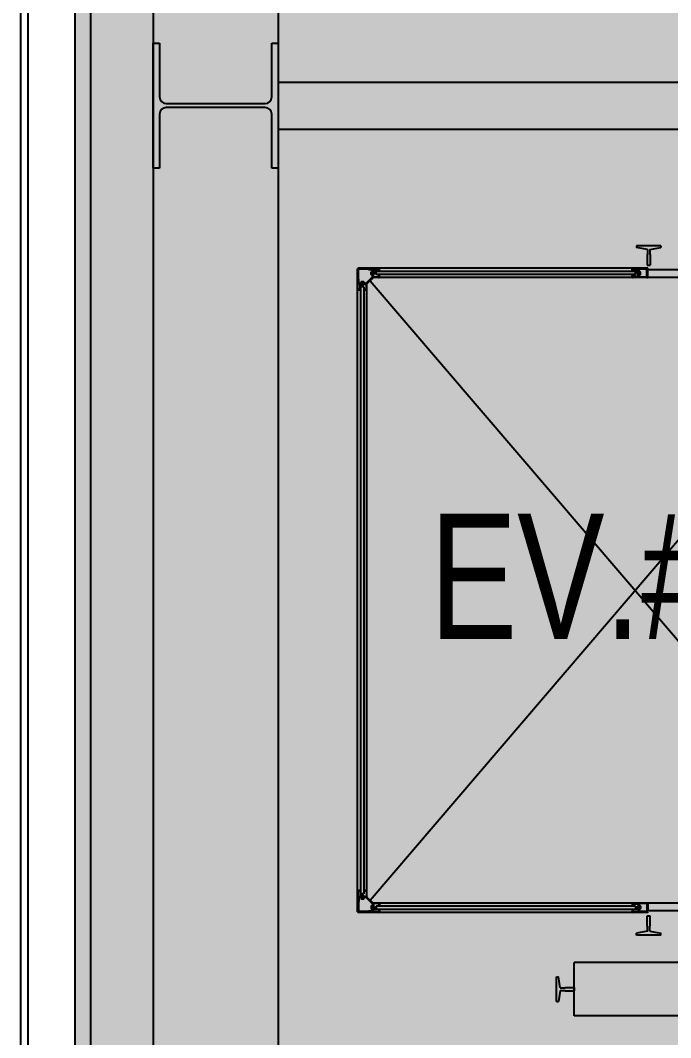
# Model space of a CAD drawing. Header units: millimetres. Extents: x 118559 to 211622, y 1329 to 63037.
# Drawn here: x 146556 to 148634, y 22639 to 25892 of the extents above; entities that cross this region are included whole.
import ezdxf
from ezdxf.enums import TextEntityAlignment as Align

# ---------------------------------------------------------------- set-up
doc = ezdxf.new("R2010")
doc.units = ezdxf.units.MM
doc.header["$LTSCALE"] = 120
doc.layers.add('ARCH', color=9, linetype='Continuous')
doc.layers.add('공사제외', color=5, linetype='Continuous')
doc.styles.add('GHD', font='')
doc.styles.get('GHD').set_extended_font_data('Dotum')

msp = doc.modelspace()

# ---------------------------------------------------------------- hatches: boundary and pattern name
at = {"layer": '공사제외', "linetype": 'Continuous'}
msp.add_hatch(color=253, dxfattribs=at).paths.add_polyline_path([(161618.8, 27040), (157330.1, 28562.8), (157311.6, 28694.2), (149935.1, 28694.2), (149935.1, 29394.2), (146730.1, 29394.2), (146730.1, 15782.9), (154687.7, 13368.2)])

# ---------------------------------------------------------------- linework, layer by layer
at = {"layer": 'ARCH', "color": 9}
for p, q in [((146980.1, 28744.2, 0), (146980.1, 19294.2, 0)), ((147380.1, 28744.2, 0), (147380.1, 19294.2, 0)), ((146556.1, 27944.1, 0), (146556.1, 15601.6, 0)), ((146580.1, 27944.1, 0), (146580.1, 15619.4, 0)), ((146780.1, 27944.1, 0), (146780.1, 15767.8, 0)), ((146980.1, 25819.2, 0), (147001.1, 25819.2, 0)), ((146980.1, 25419.2, 0), (146980.1, 25819.2, 0)), ((147001.1, 25819.2, 0), (147001.1, 25646.7, 0)), ((147359.1, 25646.7, 0), (147359.1, 25819.2, 0)), ((147359.1, 25819.2, 0), (147380.1, 25819.2, 0)), ((147380.1, 25819.2, 0), (147380.1, 25419.2, 0)), ((147380.1, 25694.2, 0), (149630.1, 25694.2, 0)), ((147022.1, 25625.7, 0), (147338.1, 25625.7, 0)), ((147338.1, 25612.7, 0), (147022.1, 25612.7, 0)), ((147001.1, 25591.7, 0), (147001.1, 25419.2, 0)), ((147359.1, 25419.2, 0), (147359.1, 25591.7, 0)), ((147380.1, 25544.2, 0), (149630.1, 25544.2, 0)), ((147001.1, 25419.2, 0), (146980.1, 25419.2, 0)), ((147380.1, 25419.2, 0), (147359.1, 25419.2, 0)), ((148524.1, 25171.2, 0), (148524.1, 25165.2, 0)), ((148602.1, 25171.2, 0), (148524.1, 25171.2, 0)), ((148559.1, 25159.2, 0), (148524.1, 25165.2, 0)), ((148558.1, 25143.2, 0), (148558.1, 25109.2, 0)), ((148559.1, 25143.2, 0), (148558.1, 25143.2, 0)), ((148559.1, 25159.2, 0), (148559.1, 25143.2, 0)), ((148567.1, 25159.2, 0), (148602.1, 25165.2, 0)), ((148567.1, 25159.2, 0), (148567.1, 25143.2, 0)), ((148568.1, 25143.2, 0), (148567.1, 25143.2, 0)), ((148568.1, 25143.2, 0), (148568.1, 25109.2, 0)), ((148602.1, 25171.2, 0), (148602.1, 25165.2, 0)), ((148558.1, 25109.2, 0), (148568.1, 25109.2, 0)), ((147633.1, 23041.7, 0), (147633.1, 25096.7, 0)), ((147634.6, 25031.7, 0), (147634.6, 25096.7, 0)), ((148561.1, 25099.2, 0), (147635.6, 25099.2, 0)), ((147700.6, 25097.7, 0), (147635.6, 25097.7, 0)), ((147636.2, 25051.8, 0), (147636.2, 25095.1, 0)), ((147680.5, 25096.1, 0), (147637.2, 25096.1, 0)), ((147668.1, 25094.5, 0), (147668.1, 25096.1, 0)), ((147680.5, 25094.5, 0), (147668.1, 25094.5, 0)), ((147676.6, 25096.1, 0), (147676.6, 25097.7, 0)), ((147676.7, 25079.4, 0), (147676.7, 25086.3, 0)), ((147677.5, 25087.4, 0), (147680.2, 25087.4, 0)), ((147680.2, 25085.1, 0), (147677.5, 25085.1, 0)), ((147680.2, 25080.5, 0), (147677.5, 25080.5, 0)), ((147677.5, 25078.2, 0), (147680.2, 25078.2, 0)), ((147681.5, 25087.8, 0), (147680.2, 25087.8, 0)), ((147680.2, 25077.8, 0), (147680.2, 25087.8, 0)), ((147681.5, 25082.8, 0), (147680.2, 25084, 0)), ((147681.5, 25081.6, 0), (147680.2, 25082.8, 0)), ((147681.5, 25077.8, 0), (147680.2, 25077.8, 0)), ((147681.5, 25072.4, 0), (147681.5, 25093.5, 0)), ((147683.1, 25072.4, 0), (147683.1, 25093.5, 0)), ((147684.7, 25074.8, 0), (147684.7, 25088.2, 0)), ((147687, 25085.3, 0), (147684.7, 25085.3, 0)), ((147687.8, 25084.5, 0), (147684.7, 25084.5, 0)), ((147687.8, 25081.1, 0), (147684.7, 25081.1, 0)), ((147687, 25080.3, 0), (147684.7, 25080.3, 0)), ((147698.1, 25090.8, 0), (147685.7, 25090.8, 0)), ((148528.5, 25089.2, 0), (147685.7, 25089.2, 0)), ((147687, 25085.3, 0), (147687.8, 25084.5, 0)), ((147687, 25080.3, 0), (147687, 25085.3, 0)), ((147687.8, 25081.1, 0), (147687, 25080.3, 0)), ((147687.8, 25081.1, 0), (147687.8, 25084.5, 0)), ((147693.1, 25079.2, 0), (147693.1, 25089.2, 0)), ((148521.1, 25079.2, 0), (147693.1, 25079.2, 0)), ((147698.1, 25089.2, 0), (147698.1, 25090.8, 0)), ((147701.6, 25089.2, 0), (147701.6, 25096.7, 0)), ((147701.6, 25071.7, 0), (147701.6, 25079.2, 0)), ((147703.1, 25089.2, 0), (147703.1, 25096.7, 0)), ((147703.1, 25071.7, 0), (147703.1, 25079.2, 0)), ((148511.1, 25089.2, 0), (148511.1, 25096.7, 0)), ((148511.1, 25071.7, 0), (148511.1, 25079.2, 0)), ((148512.6, 25089.2, 0), (148512.6, 25096.7, 0)), ((148512.6, 25071.7, 0), (148512.6, 25079.2, 0)), ((148561.1, 25097.7, 0), (148513.6, 25097.7, 0)), ((148528.5, 25090.8, 0), (148516.1, 25090.8, 0)), ((148516.1, 25089.2, 0), (148516.1, 25090.8, 0)), ((148521.1, 25079.2, 0), (148521.1, 25089.2, 0)), ((148527.2, 25085.3, 0), (148526.4, 25084.5, 0)), ((148526.4, 25081.1, 0), (148526.4, 25084.5, 0)), ((148526.4, 25084.5, 0), (148529.5, 25084.5, 0)), ((148526.4, 25081.1, 0), (148529.5, 25081.1, 0)), ((148526.4, 25081.1, 0), (148527.2, 25080.3, 0)), ((148527.2, 25080.3, 0), (148527.2, 25085.3, 0)), ((148527.2, 25085.3, 0), (148529.5, 25085.3, 0)), ((148527.2, 25080.3, 0), (148529.5, 25080.3, 0)), ((148529.5, 25074.8, 0), (148529.5, 25088.2, 0)), ((148529.5, 25074.8, 0), (148529.5, 25088.2, 0)), ((148531.1, 25073.3, 0), (148531.1, 25095.1, 0)), ((148532.7, 25073.3, 0), (148532.7, 25095.1, 0)), ((148532.7, 25087.8, 0), (148534, 25087.8, 0)), ((148532.7, 25082.8, 0), (148534, 25084, 0)), ((148532.7, 25081.6, 0), (148534, 25082.8, 0)), ((148532.7, 25077.8, 0), (148534, 25077.8, 0)), ((148557, 25096.1, 0), (148533.7, 25096.1, 0)), ((148534, 25077.8, 0), (148534, 25087.8, 0)), ((148536.7, 25087.4, 0), (148534, 25087.4, 0)), ((148534, 25085.1, 0), (148536.7, 25085.1, 0)), ((148534, 25080.5, 0), (148536.7, 25080.5, 0)), ((148536.7, 25078.2, 0), (148534, 25078.2, 0)), ((148537.5, 25079.4, 0), (148537.5, 25086.3, 0)), ((148558, 25072.7, 0), (148558, 25095.1, 0)), ((148559.6, 25071.7, 0), (148559.6, 25095.1, 0)), ((148561.1, 25094.2, 0), (148559.6, 25094.2, 0)), ((148561.1, 25097.7, 0), (148561.1, 25099.2, 0)), ((149515.1, 25094.2, 0), (148561.1, 25094.2, 0)), ((148561.1, 25071.7, 0), (148561.1, 25094.2, 0)), ((147636.2, 25055.7, 0), (147634.6, 25055.7, 0)), ((147637.8, 25064.2, 0), (147636.2, 25064.2, 0)), ((147637.8, 25051.8, 0), (147637.8, 25064.2, 0)), ((147659.9, 25050.8, 0), (147638.8, 25050.8, 0)), ((147659.9, 25049.2, 0), (147638.8, 25049.2, 0)), ((147641.5, 25034.2, 0), (147641.5, 25046.6, 0)), ((147643.1, 25046.6, 0), (147643.1, 23091.9, 0)), ((147657.5, 25047.6, 0), (147644.1, 25047.6, 0)), ((147644.5, 25050.8, 0), (147644.5, 25052.1, 0)), ((147654.5, 25052.1, 0), (147644.5, 25052.1, 0)), ((147644.8, 25054.8, 0), (147644.8, 25052.1, 0)), ((147652.9, 25055.6, 0), (147646, 25055.6, 0)), ((147647, 25045.3, 0), (147647, 25047.6, 0)), ((147647, 25045.3, 0), (147647.8, 25044.5, 0)), ((147652, 25045.3, 0), (147647, 25045.3, 0)), ((147647.1, 25052.1, 0), (147647.1, 25054.8, 0)), ((147647.8, 25044.5, 0), (147647.8, 25047.6, 0)), ((147651.2, 25044.5, 0), (147647.8, 25044.5, 0)), ((147649.5, 25050.8, 0), (147648.2, 25052.1, 0)), ((147650.7, 25050.8, 0), (147649.5, 25052.1, 0)), ((147651.2, 25044.5, 0), (147651.2, 25047.6, 0)), ((147651.2, 25044.5, 0), (147652, 25045.3, 0)), ((147651.8, 25052.1, 0), (147651.8, 25054.8, 0)), ((147652, 25045.3, 0), (147652, 25047.6, 0)), ((147654.1, 25054.8, 0), (147654.1, 25052.1, 0)), ((147654.5, 25050.8, 0), (147654.5, 25052.1, 0)), ((147657.5, 25047.6, 0), (147657.5, 25049.2, 0)), ((147660.6, 25051.1, 0), (147681.2, 25071.7, 0)), ((147661.6, 25031.7, 0), (147661.6, 25048.8, 0)), ((147661.7, 25050, 0), (147682.3, 25070.6, 0)), ((147663.1, 23089.6, 0), (147663.1, 25048.8, 0)), ((147663.3, 25049.5, 0), (147682.8, 25068.9, 0)), ((147673.1, 23079.2, 0), (149375.1, 25069.2, 0)), ((147673.1, 25059.2, 0), (149375.1, 23069.2, 0)), ((147684.7, 25074.8, 0), (147683.1, 25074.8, 0)), ((147700.6, 25070.7, 0), (147683.5, 25070.7, 0)), ((148558.6, 25069.2, 0), (147683.5, 25069.2, 0)), ((148558.6, 25070.7, 0), (148513.6, 25070.7, 0)), ((148530.1, 25072.3, 0), (148514.1, 25072.3, 0)), ((148514.1, 25070.7, 0), (148514.1, 25072.3, 0)), ((148529.5, 25074.8, 0), (148531.1, 25074.8, 0)), ((148559.6, 25072.7, 0), (148558, 25072.7, 0)), ((149375.1, 25069.2, 0), (148558.6, 25069.2, 0)), ((147643.1, 25030.7, 0), (147635.6, 25030.7, 0)), ((147643.1, 25029.2, 0), (147635.6, 25029.2, 0)), ((147643.1, 25034.2, 0), (147641.5, 25034.2, 0)), ((147653.1, 25039.2, 0), (147643.1, 25039.2, 0)), ((147653.1, 25039.2, 0), (147653.1, 23099.3, 0)), ((147660.6, 25030.7, 0), (147653.1, 25030.7, 0)), ((147660.6, 25029.2, 0), (147653.1, 25029.2, 0)), ((147634.6, 23106.7, 0), (147634.6, 23041.7, 0)), ((147643.1, 23109.2, 0), (147635.6, 23109.2, 0)), ((147643.1, 23107.7, 0), (147635.6, 23107.7, 0)), ((147641.5, 23104.2, 0), (147641.5, 23091.8, 0)), ((147643.1, 23104.2, 0), (147641.5, 23104.2, 0)), ((147653.1, 23099.2, 0), (147643.1, 23099.2, 0)), ((147647, 23093.1, 0), (147647.8, 23093.9, 0)), ((147647, 23093.1, 0), (147647, 23090.8, 0)), ((147652, 23093.1, 0), (147647, 23093.1, 0)), ((147647.8, 23093.9, 0), (147647.8, 23090.8, 0)), ((147651.2, 23093.9, 0), (147647.8, 23093.9, 0)), ((147651.2, 23093.9, 0), (147652, 23093.1, 0)), ((147651.2, 23093.9, 0), (147651.2, 23090.8, 0)), ((147652, 23093.1, 0), (147652, 23090.8, 0)), ((147660.6, 23109.2, 0), (147653.1, 23109.2, 0)), ((147660.6, 23107.7, 0), (147653.1, 23107.7, 0)), ((147661.6, 23106.7, 0), (147661.6, 23089.6, 0)), ((147636.2, 23082.7, 0), (147634.6, 23082.7, 0)), ((147636.2, 23086.6, 0), (147636.2, 23043.3, 0)), ((147637.8, 23074.2, 0), (147636.2, 23074.2, 0)), ((147637.8, 23086.6, 0), (147637.8, 23074.2, 0)), ((147659.9, 23089.2, 0), (147638.8, 23089.2, 0)), ((147659.9, 23087.6, 0), (147638.8, 23087.6, 0)), ((147657.5, 23090.8, 0), (147644.1, 23090.8, 0)), ((147644.5, 23087.6, 0), (147644.5, 23086.3, 0)), ((147654.5, 23086.3, 0), (147644.5, 23086.3, 0)), ((147644.8, 23083.6, 0), (147644.8, 23086.3, 0)), ((147652.9, 23082.8, 0), (147646, 23082.8, 0)), ((147647.1, 23086.3, 0), (147647.1, 23083.6, 0)), ((147649.5, 23087.6, 0), (147648.2, 23086.3, 0)), ((147650.7, 23087.6, 0), (147649.5, 23086.3, 0)), ((147651.8, 23086.3, 0), (147651.8, 23083.6, 0)), ((147654.1, 23083.6, 0), (147654.1, 23086.3, 0)), ((147654.5, 23087.6, 0), (147654.5, 23086.3, 0)), ((147657.5, 23090.8, 0), (147657.5, 23089.2, 0)), ((147660.6, 23087.3, 0), (147681.2, 23066.7, 0)), ((147661.7, 23088.5, 0), (147682.3, 23067.9, 0)), ((147663.3, 23088.9, 0), (147682.8, 23069.5, 0)), ((147677.5, 23060.2, 0), (147680.2, 23060.2, 0)), ((147681.5, 23060.6, 0), (147680.2, 23060.6, 0)), ((147680.2, 23060.6, 0), (147680.2, 23050.6, 0)), ((147681.5, 23066, 0), (147681.5, 23044.9, 0)), ((147683.1, 23066, 0), (147683.1, 23044.9, 0)), ((147684.7, 23063.6, 0), (147683.1, 23063.6, 0)), ((149375.1, 23069.2, 0), (147683.5, 23069.2, 0)), ((148558.6, 23069.2, 0), (147683.5, 23069.2, 0)), ((147700.6, 23067.7, 0), (147683.5, 23067.7, 0)), ((147684.7, 23063.6, 0), (147684.7, 23050.2, 0)), ((147701.6, 23066.7, 0), (147701.6, 23059.2, 0)), ((147703.1, 23066.7, 0), (147703.1, 23059.2, 0)), ((148511.1, 23066.7, 0), (148511.1, 23059.2, 0)), ((148512.6, 23066.7, 0), (148512.6, 23059.2, 0)), ((148558.6, 23067.7, 0), (148513.6, 23067.7, 0)), ((148514.1, 23067.7, 0), (148514.1, 23066.1, 0)), ((148530.1, 23066.1, 0), (148514.1, 23066.1, 0)), ((148529.5, 23063.6, 0), (148531.1, 23063.6, 0)), ((148529.5, 23063.6, 0), (148529.5, 23050.2, 0)), ((148529.5, 23063.6, 0), (148529.5, 23050.2, 0)), ((148531.1, 23065.1, 0), (148531.1, 23043.3, 0)), ((148532.7, 23065.1, 0), (148532.7, 23043.3, 0)), ((148532.7, 23060.6, 0), (148534, 23060.6, 0)), ((148534, 23060.6, 0), (148534, 23050.6, 0)), ((148536.7, 23060.2, 0), (148534, 23060.2, 0)), ((148558, 23065.7, 0), (148558, 23043.3, 0)), ((148559.6, 23065.7, 0), (148558, 23065.7, 0)), ((148559.6, 23066.7, 0), (148559.6, 23043.3, 0)), ((148561.1, 23066.7, 0), (148561.1, 23044.2, 0)), ((147700.6, 23040.7, 0), (147635.6, 23040.7, 0)), ((148561.1, 23039.2, 0), (147635.6, 23039.2, 0)), ((147680.5, 23042.3, 0), (147637.2, 23042.3, 0)), ((147680.5, 23043.9, 0), (147668.1, 23043.9, 0)), ((147668.1, 23043.9, 0), (147668.1, 23042.3, 0)), ((147676.6, 23042.3, 0), (147676.6, 23040.7, 0)), ((147676.7, 23059.1, 0), (147676.7, 23052.2, 0)), ((147680.2, 23057.9, 0), (147677.5, 23057.9, 0)), ((147680.2, 23053.3, 0), (147677.5, 23053.3, 0)), ((147677.5, 23051, 0), (147680.2, 23051, 0)), ((147681.5, 23056.8, 0), (147680.2, 23055.6, 0)), ((147681.5, 23055.6, 0), (147680.2, 23054.4, 0)), ((147681.5, 23050.6, 0), (147680.2, 23050.6, 0)), ((147687, 23058.1, 0), (147684.7, 23058.1, 0)), ((147687.8, 23057.3, 0), (147684.7, 23057.3, 0)), ((147687.8, 23053.9, 0), (147684.7, 23053.9, 0)), ((147687, 23053.1, 0), (147684.7, 23053.1, 0)), ((148528.5, 23049.2, 0), (147685.7, 23049.2, 0)), ((147698.1, 23047.6, 0), (147685.7, 23047.6, 0)), ((147687.8, 23057.3, 0), (147687, 23058.1, 0)), ((147687, 23058.1, 0), (147687, 23053.1, 0)), ((147687, 23053.1, 0), (147687.8, 23053.9, 0)), ((147687.8, 23057.3, 0), (147687.8, 23053.9, 0)), ((148521.1, 23059.2, 0), (147693.1, 23059.2, 0)), ((147693.1, 23059.2, 0), (147693.1, 23049.2, 0)), ((147698.1, 23049.2, 0), (147698.1, 23047.6, 0)), ((147701.6, 23049.2, 0), (147701.6, 23041.7, 0)), ((147703.1, 23049.2, 0), (147703.1, 23041.7, 0)), ((148511.1, 23049.2, 0), (148511.1, 23041.7, 0)), ((148512.6, 23049.2, 0), (148512.6, 23041.7, 0)), ((148561.1, 23040.7, 0), (148513.6, 23040.7, 0)), ((148516.1, 23049.2, 0), (148516.1, 23047.6, 0)), ((148528.5, 23047.6, 0), (148516.1, 23047.6, 0)), ((148521.1, 23059.2, 0), (148521.1, 23049.2, 0)), ((148526.4, 23057.3, 0), (148527.2, 23058.1, 0)), ((148526.4, 23057.3, 0), (148529.5, 23057.3, 0)), ((148526.4, 23057.3, 0), (148526.4, 23053.9, 0)), ((148527.2, 23053.1, 0), (148526.4, 23053.9, 0)), ((148526.4, 23053.9, 0), (148529.5, 23053.9, 0)), ((148527.2, 23058.1, 0), (148529.5, 23058.1, 0)), ((148527.2, 23058.1, 0), (148527.2, 23053.1, 0)), ((148527.2, 23053.1, 0), (148529.5, 23053.1, 0)), ((148532.7, 23056.8, 0), (148534, 23055.6, 0)), ((148532.7, 23055.6, 0), (148534, 23054.4, 0)), ((148532.7, 23050.6, 0), (148534, 23050.6, 0)), ((148557, 23042.3, 0), (148533.7, 23042.3, 0)), ((148534, 23057.9, 0), (148536.7, 23057.9, 0)), ((148534, 23053.3, 0), (148536.7, 23053.3, 0)), ((148536.7, 23051, 0), (148534, 23051, 0)), ((148537.5, 23059.1, 0), (148537.5, 23052.2, 0)), ((148558.1, 23029.2, 0), (148568.1, 23029.2, 0)), ((148558.1, 22995.2, 0), (148558.1, 23029.2, 0)), ((148561.1, 23044.2, 0), (148559.6, 23044.2, 0)), ((149515.1, 23044.2, 0), (148561.1, 23044.2, 0)), ((148561.1, 23040.7, 0), (148561.1, 23039.2, 0)), ((148568.1, 22995.2, 0), (148568.1, 23029.2, 0)), ((148559.1, 22995.2, 0), (148558.1, 22995.2, 0)), ((148559.1, 22979.2, 0), (148559.1, 22995.2, 0)), ((148567.1, 22979.2, 0), (148567.1, 22995.2, 0)), ((148568.1, 22995.2, 0), (148567.1, 22995.2, 0)), ((148559.1, 22979.2, 0), (148524.1, 22973.2, 0)), ((148524.1, 22967.2, 0), (148524.1, 22973.2, 0)), ((148602.1, 22967.2, 0), (148524.1, 22967.2, 0)), ((148567.1, 22979.2, 0), (148602.1, 22973.2, 0)), ((148602.1, 22967.2, 0), (148602.1, 22973.2, 0)), ((149125.1, 22879.2, 0), (148325.1, 22879.2, 0)), ((148325.1, 22709.2, 0), (148325.1, 22879.2, 0)), ((148269.1, 22755.2, 0), (148269.1, 22833.2, 0)), ((148269.1, 22833.2, 0), (148275.1, 22833.2, 0)), ((148269.1, 22755.2, 0), (148269.1, 22833.2, 0)), ((148269.1, 22833.2, 0), (148275.1, 22833.2, 0)), ((148281.1, 22798.2, 0), (148275.1, 22833.2, 0)), ((148281.1, 22798.2, 0), (148275.1, 22833.2, 0)), ((148281.1, 22790.2, 0), (148275.1, 22755.2, 0)), ((148281.1, 22790.2, 0), (148275.1, 22755.2, 0)), ((148281.1, 22798.2, 0), (148297.1, 22798.2, 0)), ((148281.1, 22798.2, 0), (148297.1, 22798.2, 0)), ((148281.1, 22790.2, 0), (148297.1, 22790.2, 0)), ((148281.1, 22790.2, 0), (148297.1, 22790.2, 0)), ((148297.1, 22799.2, 0), (148325.1, 22799.2, 0)), ((148297.1, 22798.2, 0), (148297.1, 22799.2, 0)), ((148297.1, 22799.2, 0), (148325.1, 22799.2, 0)), ((148297.1, 22798.2, 0), (148297.1, 22799.2, 0)), ((148297.1, 22789.2, 0), (148297.1, 22790.2, 0)), ((148297.1, 22789.2, 0), (148297.1, 22790.2, 0)), ((148297.1, 22789.2, 0), (148325.1, 22789.2, 0)), ((148297.1, 22789.2, 0), (148325.1, 22789.2, 0)), ((148325.1, 22799.2, 0), (148325.1, 22789.2, 0)), ((148325.1, 22799.2, 0), (148325.1, 22789.2, 0)), ((148269.1, 22755.2, 0), (148275.1, 22755.2, 0)), ((148269.1, 22755.2, 0), (148275.1, 22755.2, 0)), ((149125.1, 22709.2, 0), (148325.1, 22709.2, 0))]:
    msp.add_line(p, q, dxfattribs=at)
for centre, radius, start, end in [((147022.1, 25646.7, 0), 21, 180, 270), ((147338.1, 25646.7, 0), 21, 270, 0), ((147022.1, 25591.7, 0), 21, 90, 180), ((147338.1, 25591.7, 0), 21, 0, 90), ((147635.6, 25096.7, 0), 2.5, 90, 180), ((147635.6, 25096.7, 0), 1, 90, 180), ((147637.2, 25095.1, 0), 2.6, 90, 180), ((147637.2, 25095.1, 0), 1, 90, 180), ((147677.9, 25086.3, 0), 1.23, 110.57, 249.43), ((147680.4, 25082.8, 0), 3.73, 141.7868, 218.2132), ((147677.9, 25079.4, 0), 1.23, 110.57, 249.43), ((147680.5, 25093.5, 0), 2.6, 0, 90), ((147680.5, 25093.5, 0), 1, 0, 90), ((147685.7, 25088.2, 0), 2.6, 90, 180), ((147685.7, 25088.2, 0), 1, 90, 180), ((147700.6, 25096.7, 0), 2.5, 0, 90), ((147700.6, 25096.7, 0), 1, 0, 90), ((148513.6, 25096.7, 0), 2.5, 90, 180), ((148513.6, 25096.7, 0), 1, 90, 180), ((148528.5, 25088.2, 0), 2.6, 0, 90), ((148528.5, 25088.2, 0), 1, 0, 90), ((148533.7, 25095.1, 0), 2.6, 90, 180), ((148533.7, 25095.1, 0), 1, 90, 180), ((148536.2, 25086.3, 0), 1.23, 290.57, 69.43), ((148533.7, 25082.8, 0), 3.73, 321.7868, 38.2132), ((148536.2, 25079.4, 0), 1.23, 290.57, 69.43), ((148557, 25095.1, 0), 2.6, 0, 90), ((148557, 25095.1, 0), 1, 0, 90), ((147638.8, 25051.8, 0), 2.6, 180, 270), ((147638.8, 25051.8, 0), 1, 180, 270), ((147644.1, 25046.6, 0), 2.6, 90, 180), ((147644.1, 25046.6, 0), 1, 90, 180), ((147646, 25054.4, 0), 1.23, 20.57, 159.43), ((147649.5, 25051.9, 0), 3.73, 51.7868, 128.2132), ((147652.9, 25054.4, 0), 1.23, 20.57, 159.43), ((147659.9, 25051.8, 0), 1, 270, 315), ((147659.9, 25051.8, 0), 2.6, 270, 315), ((147664.1, 25048.8, 0), 2.5, 135, 180), ((147664.1, 25048.8, 0), 1, 135, 180), ((147680.5, 25072.4, 0), 1, 315, 0), ((147683.5, 25068.2, 0), 2.5, 90, 135), ((147680.5, 25072.4, 0), 2.6, 315, 0), ((147683.5, 25068.2, 0), 1, 90, 135), ((147700.6, 25071.7, 0), 2.5, 270, 0), ((147700.6, 25071.7, 0), 1, 270, 0), ((148513.6, 25071.7, 0), 2.5, 180, 270), ((148513.6, 25071.7, 0), 1, 180, 270), ((148530.1, 25073.3, 0), 1, 270, 0), ((148530.1, 25073.3, 0), 2.6, 270, 0), ((148558.6, 25071.7, 0), 1, 270, 0), ((148558.6, 25071.7, 0), 2.5, 270, 0), ((147635.6, 25031.7, 0), 2.5, 180, 270), ((147635.6, 25031.7, 0), 1, 180, 270), ((147660.6, 25031.7, 0), 2.5, 270, 0), ((147660.6, 25031.7, 0), 1, 270, 0), ((147635.6, 23106.7, 0), 2.5, 90, 180), ((147635.6, 23106.7, 0), 1, 90, 180), ((147660.6, 23106.7, 0), 2.5, 0, 90), ((147660.6, 23106.7, 0), 1, 0, 90), ((147638.8, 23086.6, 0), 2.6, 90, 180), ((147638.8, 23086.6, 0), 1, 90, 180), ((147644.1, 23091.8, 0), 2.6, 180, 270), ((147644.1, 23091.8, 0), 1, 180, 270), ((147646, 23084, 0), 1.23, 200.57, 339.43), ((147649.5, 23086.5, 0), 3.73, 231.7868, 308.2132), ((147652.9, 23084, 0), 1.23, 200.57, 339.43), ((147659.9, 23086.6, 0), 2.6, 45, 90), ((147659.9, 23086.6, 0), 1, 45, 90), ((147664.1, 23089.6, 0), 2.5, 180, 225), ((147664.1, 23089.6, 0), 1, 180, 225), ((147677.9, 23059.1, 0), 1.23, 110.57, 249.43), ((147680.5, 23066, 0), 1, 0, 45), ((147683.5, 23070.2, 0), 2.5, 225, 270), ((147680.5, 23066, 0), 2.6, 0, 45), ((147683.5, 23070.2, 0), 1, 225, 270), ((147700.6, 23066.7, 0), 2.5, 0, 90), ((147700.6, 23066.7, 0), 1, 0, 90), ((148513.6, 23066.7, 0), 2.5, 90, 180), ((148513.6, 23066.7, 0), 1, 90, 180), ((148530.1, 23065.1, 0), 2.6, 0, 90), ((148530.1, 23065.1, 0), 1, 0, 90), ((148536.2, 23059.1, 0), 1.23, 290.57, 69.43), ((148558.6, 23066.7, 0), 2.5, 0, 90), ((148558.6, 23066.7, 0), 1, 0, 90), ((147635.6, 23041.7, 0), 2.5, 180, 270), ((147637.2, 23043.3, 0), 2.6, 180, 270), ((147635.6, 23041.7, 0), 1, 180, 270), ((147637.2, 23043.3, 0), 1, 180, 270), ((147680.4, 23055.6, 0), 3.73, 141.7868, 218.2132), ((147677.9, 23052.2, 0), 1.23, 110.57, 249.43), ((147680.5, 23044.9, 0), 2.6, 270, 0), ((147680.5, 23044.9, 0), 1, 270, 0), ((147685.7, 23050.2, 0), 2.6, 180, 270), ((147685.7, 23050.2, 0), 1, 180, 270), ((147700.6, 23041.7, 0), 1, 270, 0), ((147700.6, 23041.7, 0), 2.5, 270, 0), ((148513.6, 23041.7, 0), 2.5, 180, 270), ((148513.6, 23041.7, 0), 1, 180, 270), ((148528.5, 23050.2, 0), 2.6, 270, 0), ((148528.5, 23050.2, 0), 1, 270, 0), ((148533.7, 23043.3, 0), 2.6, 180, 270), ((148533.7, 23043.3, 0), 1, 180, 270), ((148533.7, 23055.6, 0), 3.73, 321.7868, 38.2132), ((148536.2, 23052.2, 0), 1.23, 290.57, 69.43), ((148557, 23043.3, 0), 2.6, 270, 0), ((148557, 23043.3, 0), 1, 270, 0)]:
    msp.add_arc(centre, radius, start, end, dxfattribs=at)
at = {"layer": '공사제외', "linetype": 'Continuous', "elevation": 0}
msp.add_lwpolyline([(146730.1, 15782.9), (154687.7, 13368.2), (161618.8, 27040), (157330.1, 28562.8), (157311.6, 28694.2), (149935.1, 28694.2), (149935.1, 29394.2), (146730.1, 29394.2), (146730.1, 15782.9)], dxfattribs=at)

# ---------------------------------------------------------------- texts
at = {"layer": 'ARCH', "color": 9, "style": 'GHD', "width": 0.8}
msp.add_text('EV.#2', height=400, dxfattribs=at).set_placement((148434.1, 24114.2, 0), align=Align.MIDDLE_CENTER)

doc.saveas('drawing.dxf')
